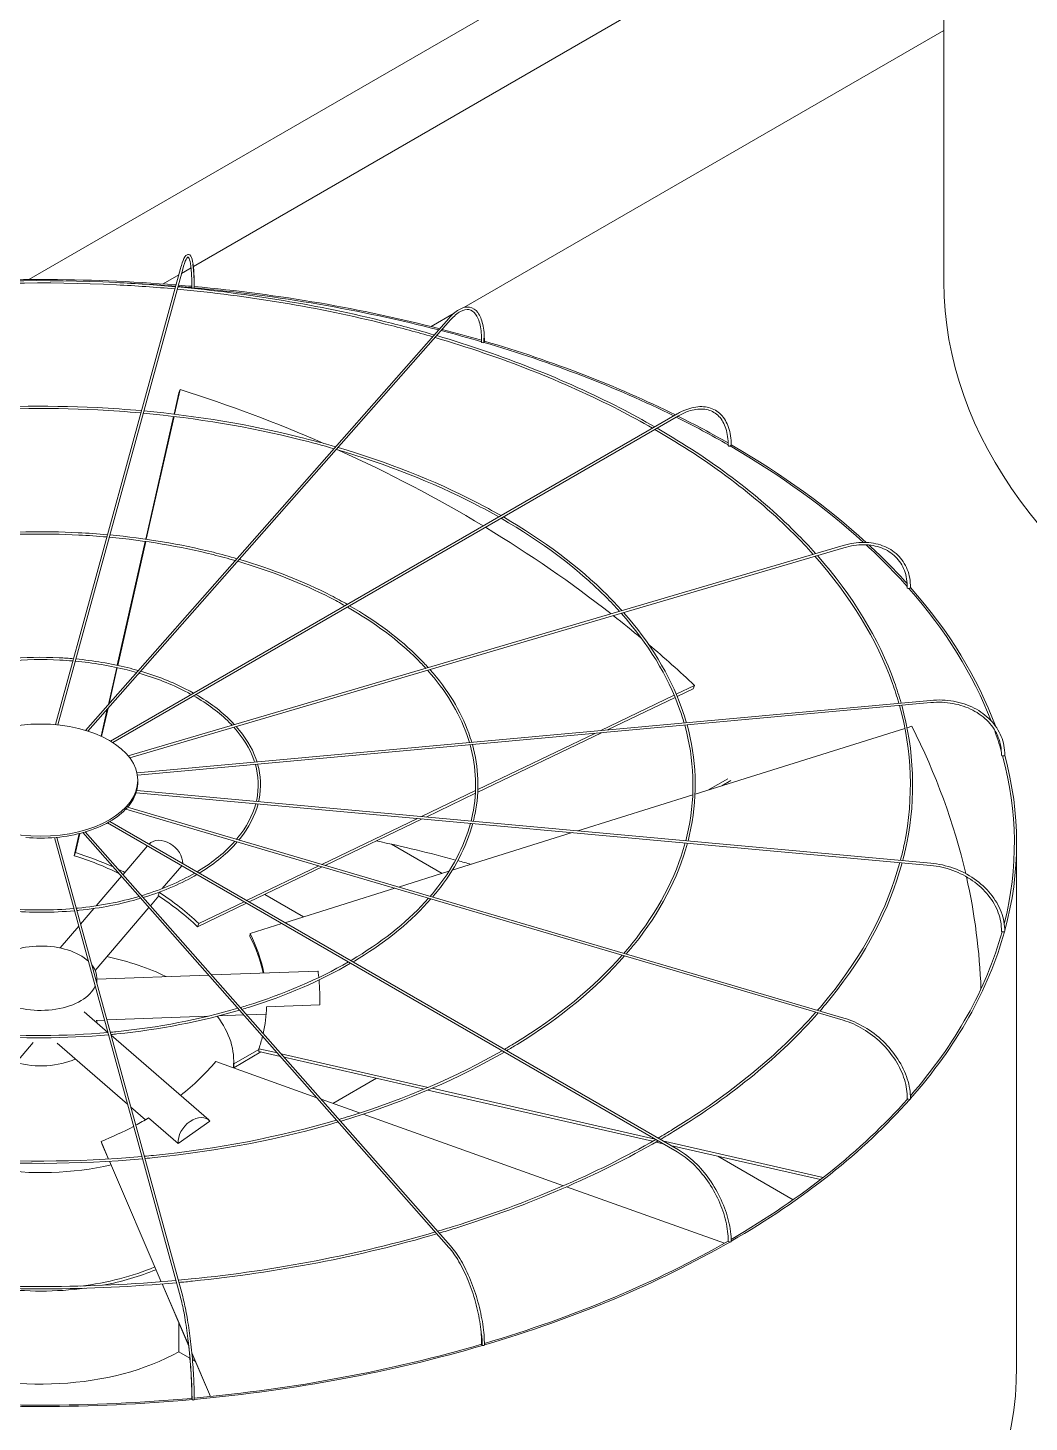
# Model space of a CAD drawing. Header units: millimetres. Extents: x -312439 to 477422, y -331570 to 212570.
# Drawn here: x 365543 to 366620, y 99745 to 101243 of the extents above; entities that cross this region are included whole.
import ezdxf

# ---------------------------------------------------------------- set-up
doc = ezdxf.new("R2010")
doc.units = ezdxf.units.MM

msp = doc.modelspace()

# ---------------------------------------------------------------- linework, layer by layer
at = {"color": 3, "linetype": 'Continuous', "lineweight": 0, "extrusion": (-1.11022e-16, 0.816497, 0.57735)}
for p, q in [((366528.068, 101540.743), (365544.452, 100972.852)), ((366527.988, 100970.364), (366527.988, 101533.252)), ((365721.172, 100986.882), (366527.988, 101452.697)), ((366527.988, 101240.697), (366011.947, 100942.761)), ((365708.481, 100979.555), (365718.688, 100985.448)), ((365707.359, 100984.722), (365572.891, 100494.554)), ((365575.366, 100494.316), (365709.721, 100984.074)), ((365688.704, 100968.136), (365705.463, 100977.812)), ((365605.202, 100488.452), (365995.88, 100931.134)), ((365997.716, 100929.513), (365607.767, 100487.655)), ((366001.515, 100936.738), (365976.695, 100922.408)), ((365700.475, 100828.224), (365705.704, 100851.308)), ((365707.034, 100854.74), (365701.013, 100828.159)), ((365705.704, 100851.308), (365707.034, 100854.74)), ((365632.201, 100476.81), (366241.393, 100828.527)), ((366242.617, 100826.406), (365634.566, 100475.347)), ((365670.045, 100693.879), (365699.931, 100825.822)), ((365700.469, 100825.758), (365670.581, 100693.802)), ((365639.352, 100558.372), (365669.502, 100691.482)), ((365670.038, 100691.406), (365639.879, 100558.258)), ((366419.813, 100687.071), (365651.243, 100460.977)), ((365652.878, 100458.905), (366420.504, 100684.721)), ((365629.837, 100516.366), (365638.811, 100555.983)), ((365639.338, 100555.869), (365630.581, 100517.209)), ((366240.335, 100527.227), (366259.942, 100536.637)), ((366258.612, 100533.205), (366259.942, 100536.637)), ((366513.707, 100520.69), (365660.62, 100442.681)), ((366159.161, 100488.269), (366238.125, 100526.166)), ((366239.101, 100523.841), (366166.352, 100488.926)), ((366258.612, 100533.205), (366241.312, 100524.903)), ((365622.081, 100482.123), (365628.709, 100511.386)), ((365629.453, 100512.229), (365622.582, 100481.891)), ((366513.931, 100518.25), (365661.077, 100440.263)), ((366486.048, 100490.517), (366260.521, 100419.866)), ((366493.491, 100492.849), (366488.399, 100491.254)), ((366160.02, 100485.888), (366026.862, 100421.98)), ((366026.98, 100424.83), (366152.83, 100485.23)), ((365661.486, 100432.927), (365661.486, 100434.927)), ((366295.552, 100436.481), (366274.193, 100424.149)), ((366289.34, 100428.895), (366299.016, 100434.481)), ((365659.55, 100421.367), (366513.707, 100343.26)), ((365660.273, 100423.76), (366513.931, 100345.699)), ((365966.421, 100395.765), (366024.485, 100423.633)), ((366024.342, 100420.771), (365971.309, 100395.318)), ((366258.034, 100419.087), (366134.52, 100380.394)), ((365648.485, 100403.784), (366419.813, 100176.879)), ((366420.504, 100179.229), (365650.323, 100405.796)), ((366241.393, 100035.423), (365628.803, 100389.102)), ((365631.28, 100390.5), (366242.617, 100037.544)), ((365859.257, 100344.333), (365962.116, 100393.699)), ((365967.005, 100393.252), (365862.865, 100343.272)), ((365571.844, 100373.211), (365707.359, 99879.227)), ((365709.721, 99879.875), (365574.323, 100373.434)), ((365593.008, 100353.767), (365598.391, 100377.535)), ((365598.978, 100377.682), (365594.338, 100357.199)), ((365602.457, 100378.608), (365995.88, 99932.816)), ((365605.061, 100379.36), (365997.716, 99934.437)), ((366128.442, 100378.49), (365999.46, 100338.083)), ((365593.008, 100353.767), (365594.338, 100357.199)), ((365671.899, 100364.22), (365645.553, 100333.478)), ((365988.576, 100334.674), (365934.191, 100366.073)), ((366606.195, 99804.504), (366606.195, 100367.392)), ((365708.692, 100342.978), (365687.567, 100318.329)), ((365778.431, 100305.542), (365855.958, 100342.75)), ((365859.567, 100341.689), (365781.073, 100304.017)), ((365643.943, 100331.6), (365616.739, 100299.858)), ((365995.855, 100336.954), (365941.851, 100320.036)), ((365839.556, 100287.99), (365797.851, 100312.069)), ((365937.648, 100318.719), (365819.639, 100281.751)), ((365614.307, 100297.021), (365599.898, 100280.208)), ((365673.486, 100298.125), (365615.518, 100230.489)), ((365684.033, 100310.432), (365675.095, 100300.003)), ((365778.398, 100302.733), (365725.685, 100277.434)), ((365727.016, 100280.866), (365775.756, 100304.258)), ((365725.685, 100277.434), (365727.016, 100280.866)), ((365816.463, 100280.756), (365782.12, 100269.997)), ((365597.974, 100277.963), (365577.917, 100254.561)), ((365782.025, 100267.04), (365782.12, 100269.997)), ((365737.596, 100225.481), (365617.322, 100221.023)), ((365617.322, 100222.067), (365617.322, 100216.692)), ((365854.962, 100229.831), (365740.76, 100225.598)), ((365799.963, 100191.404), (365857.192, 100193.525)), ((365629.225, 100163.715), (365603.682, 100185.85)), ((365625.647, 100177.086), (365616.641, 100176.752)), ((365617.322, 100176.778), (365617.322, 100174.03)), ((365736.776, 100181.205), (365628.162, 100177.179)), ((365775.407, 100182.637), (365748.68, 100181.646)), ((365799.486, 100183.529), (365778.571, 100182.754)), ((365484.14, 100077.197), (365548.982, 100152.854)), ((365650.399, 100086.858), (365574.726, 100152.435)), ((365737.669, 100069.74), (365632.676, 100160.725)), ((365791.508, 100143.321), (365791.604, 100146.277)), ((365791.604, 100146.277), (365811.497, 100141.742)), ((365853.915, 100093.679), (365745.209, 100132.505)), ((365791.579, 100145.512), (365764.6, 100129.936)), ((365764.6, 100125.936), (365793.805, 100142.797)), ((365764.6, 100125.579), (365764.6, 100132.829)), ((365814.788, 100138.014), (365791.508, 100143.321)), ((365815.587, 100140.81), (365973.756, 100104.755)), ((365969.177, 100102.82), (365818.877, 100137.082)), ((365917.982, 100114.491), (365871.225, 100087.496)), ((366214.837, 100046.821), (365973.27, 100101.887)), ((365977.814, 100103.83), (366217.57, 100049.177)), ((365899.937, 100077.241), (365858.685, 100091.975)), ((365669.787, 100070.058), (365653.732, 100083.971)), ((365673.062, 100072.013), (365704.858, 100044.459)), ((366118.946, 99999.017), (365903.711, 100075.893)), ((365704.858, 100044.459), (365739.053, 100068.279)), ((365622.015, 100046.689), (365630.135, 100027.774)), ((365623.25, 100043.352), (365622.015, 100046.689)), ((365629.943, 100027.762), (365623.25, 100043.352)), ((366226.095, 100044.255), (366218.361, 100046.018)), ((366225.665, 100047.331), (366398.383, 100007.96)), ((366395.417, 100005.657), (366234.19, 100042.41)), ((366366.045, 99984.022), (366284.96, 100030.836)), ((365686.548, 99895.906), (365630.969, 100025.37)), ((365631.162, 100025.382), (365686.738, 99895.922)), ((366292.003, 99937.206), (366122.317, 99997.813)), ((365716.244, 99826.733), (365687.567, 99893.531)), ((365687.758, 99893.547), (365716.176, 99827.349)), ((365705.643, 99851.427), (365705.643, 99820.752)), ((365717.498, 99813.907), (365705.643, 99820.752)), ((365719.494, 99819.622), (365739.707, 99772.537)), ((365739.518, 99772.518), (365719.551, 99819.028)), ((365723.151, 99810.643), (365720.16, 99812.37))]:
    msp.add_line(p, q, dxfattribs=at)
at = {"color": 3, "linetype": 'Continuous', "lineweight": 0}
for centre, major_axis, ratio, start_param, end_param in [((365557.427, 100367.392), (-1048.768, 0), 0.57735027, 4.57359934, 4.85199434), ((367576.756, 100970.364), (-1048.768, 0), 0.57735027, 0, 3.14159265), ((365557.427, 100367.392), (-1046.319, 0), 0.57735027, 4.57364216, 4.63432464), ((365557.427, 100367.392), (-1046.319, 0), 0.57735027, 4.55682048, 4.57124415), ((365557.427, 100367.392), (-1048.768, 0), 0.57735027, 4.55718579, 4.57120693), ((365720.77, 100964.146), (1.225, -0.004), 0.56474576, 3.14159265, 4.55699194), ((365720.77, 100964.146), (1.225, -0.004), 0.56474576, 4.55699194, 6.12778827), ((365557.427, 100367.392), (-1046.319, 0), 0.57735027, 4.2914666, 4.55448885), ((365720.961, 100964.845), (1.225, 0), 0.57735027, 5.71748689, 6.28318531), ((365557.427, 100367.392), (-1048.768, 0), 0.57735027, 4.29134899, 4.55463788), ((365557.427, 100367.392), (-1046.319, 0), 0.57735027, 4.24262693, 4.28868124), ((365557.427, 100367.392), (-1048.768, 0), 0.57735027, 4.24381435, 4.28857014), ((366032.29, 100905.707), (1.225, -0.01), 0.56597275, 3.14159265, 4.24604342), ((366032.29, 100905.707), (1.225, -0.01), 0.56597275, 4.24604342, 5.81683974), ((365557.427, 100367.392), (-1046.319, 0), 0.57735027, 4.00461262, 4.24016109), ((366032.846, 100906.337), (1.225, 0), 0.57735027, 5.29033196, 6.28318531), ((365557.427, 100367.392), (-1048.768, 0), 0.57735027, 4.00443097, 4.24060103), ((365558.757, 100200.112), (-942.562, 365.4), 0.65992862, 4.64663537, 4.80984928), ((365557.427, 100367.392), (-1046.319, 0), 0.57735027, 3.92863661, 4.00129229), ((365557.427, 100367.392), (-1048.768, 0), 0.57735027, 3.93098858, 4.00111844), ((366297.286, 100794.55), (1.225, -0.016), 0.56830663, 3.14159265, 3.93464288), ((366297.286, 100794.55), (1.225, -0.016), 0.56830663, 3.93464288, 5.50543921), ((365557.427, 100367.392), (-1046.319, 0), 0.57735027, 3.70570419, 3.9258203), ((366298.152, 100795.05), (-1.225, 0), 0.57735027, 1.83263032, 3.14159265), ((365557.427, 100367.392), (-1048.768, 0), 0.57735027, 3.70411228, 3.92650775), ((365558.757, 100200.112), (-942.562, 365.4), 0.65992862, 4.45394149, 4.62923067), ((365558.757, 100200.112), (-942.562, 365.4), 0.65992862, 4.28319099, 4.45112181), ((365557.427, 100367.392), (-1046.319, 0), 0.57735027, 3.61515195, 3.70067928), ((365557.427, 100367.392), (-1048.768, 0), 0.57735027, 3.61992048, 3.69877001), ((366489.816, 100641.555), (-1.225, 0.021), 0.57151893, 0, 0.48093441), ((366489.816, 100641.555), (-1.225, 0.021), 0.57151893, 0.48093441, 2.05173073), ((365557.427, 100367.392), (-1046.319, 0), 0.57735027, 3.3609423, 3.61148113), ((366490.907, 100641.876), (-1.225, 0), 0.57735027, 1.51847105, 3.14159265), ((365557.427, 100367.392), (-1048.768, 0), 0.57735027, 3.35086888, 3.61231471), ((365558.757, 100200.112), (-942.562, 365.4), 0.65992862, 4.23904287, 4.2800546), ((365558.757, 100200.112), (-942.562, 365.4), 0.65992862, 4.15803474, 4.22871948), ((365557.522, 100199.637), (1010.388, -32.497), 0.79709982, 0.20844184, 0.41264052), ((365557.427, 100367.392), (-1046.319, 0), 0.57735027, 3.30554955, 3.34466555), ((366591.035, 100461.698), (-1.225, 0.023), 0.57529521, 0, 0.1678974), ((366591.035, 100461.698), (-1.225, 0.023), 0.57529521, 0.1678974, 1.73869372), ((365557.427, 100367.392), (-1046.319, 0), 0.57735027, 2.9973499, 3.29716571), ((366592.245, 100461.809), (-1.225, 0), 0.57735027, 1.20431179, 3.14159265), ((365557.427, 100367.392), (-1048.768, 0), 0.57735027, 2.98561554, 3.29783032), ((365556.994, 100432.927), (-104.492, 0), 0.57735027, 2.98808135, 3.14159265), ((365556.994, 100432.927), (-104.492, 0), 0.57735027, 2.67392209, 2.98094469), ((365556.994, 100432.927), (-104.492, 0), 0.57735027, 2.35976282, 2.66678542), ((365556.994, 100432.927), (-104.492, 0), 0.57735027, 2.04560356, 2.35262616), ((365556.994, 100432.927), (-104.492, 0), 0.57735027, 1.41728503, 1.72430763), ((365556.994, 100432.927), (-104.492, 0), 0.57735027, 1.73144429, 2.03846689), ((365690.016, 100351.386), (-16.786, 14.386), 0.73180825, 3.6699438, 6.25547108), ((365558.757, 100200.112), (226.18, -87.683), 0.65992862, 1.48816133, 1.66825663), ((365557.427, 99802.504), (1046.319, 0), 0.57735027, 1.13086203, 1.21917829), ((365557.427, 100196.68), (-226.18, 87.683), 0.65992862, 4.59602029, 4.80984928), ((365557.427, 99802.504), (1046.319, 0), 0.57735027, 1.11315293, 1.12829513), ((365558.757, 100200.112), (226.18, -87.683), 0.65992862, 1.43137513, 1.46305029), ((365557.522, 100199.637), (1010.388, -32.497), 0.79709982, 0.05380476, 0.20420122), ((365557.427, 100196.68), (-226.18, 87.683), 0.65992862, 4.15803474, 4.39268064), ((365558.757, 100200.112), (226.18, -87.683), 0.65992862, 1.01644208, 1.25303729), ((365557.427, 100196.68), (242.456, -7.798), 0.79709982, 0.20115917, 0.41264052), ((365557.522, 100199.637), (242.456, -7.798), 0.79709982, 0.18583027, 0.41264052), ((365557.427, 100367.392), (-1046.319, 0), 0.57735027, 2.6752935, 2.98289949), ((365557.427, 100367.392), (-1048.768, 0), 0.57735027, 2.67086857, 2.98332964), ((366591.035, 100272.586), (-1.225, 0.023), 0.57926583, 0, 1.42460911), ((366592.245, 100272.475), (-1.225, 0), 0.57735027, 0.89015252, 3.14159265), ((365557.427, 100222.067), (-59.895, 0), 0.57735027, 3.69756416, 5.76575409), ((365557.427, 100222.067), (-59.895, 0), 0.57735027, 3.02719924, 3.57014533), ((365557.427, 100132.829), (-207.174, 0), 0.57735027, 4.00561733, 4.36390833), ((365855.78, 100207.738), (-0.819, 22.092), 0.05230802, 5.46284956, 6.28318531), ((365557.427, 100222.067), (-59.895, 0), 0.57735027, 0.78539816, 2.89978042), ((365855.78, 100207.738), (-0.819, 22.092), 0.05230802, 4.01155215, 5.31083021), ((365557.522, 100199.637), (242.456, -7.798), 0.79709982, 6.13145768, 6.28093219), ((365557.427, 100132.829), (-207.174, 0), 0.57735027, 3.08204121, 3.55783774), ((365557.522, 100199.637), (242.456, -7.798), 0.79709982, 6.04401129, 6.11604234), ((365557.427, 100162.445), (-59.895, 0), 0.57735027, 1.1079301, 2.23846982), ((365556.191, 100200.017), (-227.492, -84.221), 0.6873805, 2.02158825, 2.2576377), ((365557.427, 100367.392), (-1046.319, 0), 0.57735027, 2.35898226, 2.6687056), ((365557.427, 100367.392), (-1048.768, 0), 0.57735027, 2.35667794, 2.66891462), ((366489.816, 100092.729), (-1.225, 0.021), 0.58304212, 0, 1.10944839), ((366490.907, 100092.408), (-1.225, 0), 0.57735027, 0.57599326, 3.14159265), ((365556.191, 100200.017), (-227.492, -84.221), 0.6873805, 1.7758456, 1.84274406), ((365723.191, 100053.033), (14.478, 16.707), 0.67950023, 6.14949631, 8.84418497), ((365556.191, 100200.017), (-227.492, -84.221), 0.6873805, 1.60582316, 1.76537716), ((365557.427, 100132.829), (-207.174, 0), 0.57735027, 1.30817895, 1.9425337), ((365557.427, 100367.392), (-1046.319, 0), 0.57735027, 2.04376734, 2.35460013), ((365557.427, 100367.392), (-1048.768, 0), 0.57735027, 2.04258502, 2.35459852), ((366297.286, 99939.734), (-1.225, 0.017), 0.58625442, 0, 0.79329185), ((366298.152, 99939.234), (-1.225, 0), 0.57735027, 0.26183399, 3.14159265), ((365557.427, 100008.324), (-207.174, 0), 0.57735027, 1.77816663, 2.202298), ((365557.427, 100008.324), (-212.072, 0), 0.57735027, 1.89063678, 2.19285982), ((365557.427, 100008.324), (-212.072, 0), 0.57735027, 1.3476903, 1.79509044), ((365557.427, 99908.324), (-212.072, 0), 0.57735027, 0.98594125, 2.34464399), ((365557.427, 100367.392), (-1046.319, 0), 0.57735027, 1.72891751, 2.04055715), ((365557.427, 100367.392), (-1048.768, 0), 0.57735027, 1.72854634, 2.04038352), ((366032.29, 99828.577), (-1.225, 0.011), 0.58858829, 0, 0.47632773), ((366032.846, 99827.947), (-1.225, 0), 0.57735027, 0, 3.14159265), ((365557.427, 99804.504), (-1048.768, 0), 0.57735027, 0, 3.14159265), ((365557.427, 100367.392), (-1048.768, 0), 0.57735027, 1.41453598, 1.72626058), ((365557.427, 100367.392), (-1046.319, 0), 0.57735027, 1.41438895, 1.72636573), ((365720.77, 99770.138), (-1.225, 0.004), 0.58981528, 0, 0.15883691), ((365720.961, 99769.439), (-1.225, 0), 0.57735027, 0, 3.14159265)]:
    msp.add_ellipse(centre, major_axis=major_axis, ratio=ratio, start_param=start_param, end_param=end_param, dxfattribs=at)
msp.add_ellipse((365556.994, 100434.927), major_axis=(-104.492, 0), ratio=0.57735027, dxfattribs=at)
for points, knots in [([(365722.186, 100964.845), (365722.186, 100971.659), (365721.98, 100977.725), (365721.169, 100987.798), (365720.571, 100991.794), (365718.964, 100997.481), (365718.062, 100999.542), (365714.922, 101000.004), (365713.928, 100999.413), (365711.724, 100997.072), (365710.494, 100994.454), (365708.576, 100988.928), (365707.967, 100986.938), (365707.359, 100984.722)], [4.71238898, 4.71238898, 4.71238898, 4.71238898, 5.02654825, 5.02654825, 5.34070751, 5.34070751, 5.65486678, 5.65486678, 5.82360284, 5.82360284, 6.1377621, 6.1377621, 6.28318531, 6.28318531, 6.28318531, 6.28318531]), ([(365709.721, 100984.074), (365710.994, 100988.714), (365712.271, 100992.28), (365714.495, 100996.603), (365715.492, 100997.202), (365715.598, 100997.202), (365716.417, 100996.607), (365717.826, 100991.949), (365718.404, 100988.549), (365719.246, 100979.576), (365719.494, 100973.857), (365719.546, 100966.305), (365719.548, 100965.237), (365719.545, 100964.15)], [0, 0, 0, 0, 0.31526689, 0.31526689, 0.60947257, 0.60947257, 0.92674061, 0.92674061, 1.22083726, 1.22083726, 1.53563039, 1.53563039, 1.5863402, 1.5863402, 1.5863402, 1.5863402]), ([(365720.659, 100989.385), (365720.696, 100989.142), (365720.731, 100988.895), (365721.339, 100984.548), (365721.716, 100979.335), (365721.968, 100970.387), (365722.004, 100967.345), (365721.995, 100964.145)], [7.384497053, 7.384497053, 7.384497053, 7.384497053, 7.403952931, 7.403952931, 7.721220971, 7.721220971, 7.869487909, 7.869487909, 7.869487909, 7.869487909]), ([(365702.004, 100965.204), (365680.759, 100967.125), (365659.4, 100968.624), (365562.699, 100973.468), (365486.634, 100971.956), (365411.983, 100965.204)], [3.771589677, 3.771589677, 3.771589677, 3.771589677, 3.840445898, 3.840445898, 4.082391957, 4.082391957, 4.082391957, 4.082391957]), ([(365701.346, 100962.804), (365680.554, 100964.678), (365659.652, 100966.148), (365563.401, 100971.02), (365487.312, 100969.537), (365412.641, 100962.804)], [3.7720633, 3.7720633, 3.7720633, 3.7720633, 3.839550132, 3.839550132, 4.081918334, 4.081918334, 4.081918334, 4.081918334]), ([(365978.428, 100911.359), (365961.701, 100916.233), (365944.718, 100920.817), (365856.043, 100942.901), (365780.704, 100955.524), (365703.824, 100962.578)], [3.459637643, 3.459637643, 3.459637643, 3.459637643, 3.519736913, 3.519736913, 3.769381517, 3.769381517, 3.769381517, 3.769381517]), ([(365980.219, 100913.388), (365962.957, 100918.434), (365945.425, 100923.171), (365856.327, 100945.329), (365781.17, 100957.92), (365704.482, 100964.978)], [3.458315721, 3.458315721, 3.458315721, 3.458315721, 3.520259366, 3.520259366, 3.768912043, 3.768912043, 3.768912043, 3.768912043]), ([(366034.071, 100906.337), (366034.071, 100913.198), (366033.469, 100919.393), (366031.084, 100929.895), (366029.305, 100934.206), (366024.583, 100940.545), (366021.587, 100942.569), (366015.027, 100943.707), (366011.59, 100943.014), (366004.337, 100939.333), (366000.48, 100936.19), (365996.383, 100931.699), (365996.131, 100931.419), (365995.88, 100931.134)], [4.71238898, 4.71238898, 4.71238898, 4.71238898, 5.02654825, 5.02654825, 5.34070751, 5.34070751, 5.65486678, 5.65486678, 5.94845155, 5.94845155, 6.26261081, 6.26261081, 6.28318531, 6.28318531, 6.28318531, 6.28318531]), ([(365997.716, 100929.513), (366001.372, 100933.655), (366005.004, 100936.718), (366011.736, 100940.405), (366014.798, 100941.031), (366020.163, 100940.091), (366022.551, 100938.515), (366026.659, 100932.921), (366028.325, 100928.903), (366030.534, 100918.891), (366031.093, 100912.929), (366031.069, 100906.102), (366031.067, 100905.91), (366031.066, 100905.718)], [6.28318531, 6.28318531, 6.28318531, 6.28318531, 6.59783007, 6.59783007, 6.91209691, 6.91209691, 7.22936495, 7.22936495, 7.54663299, 7.54663299, 7.86046851, 7.86046851, 7.86952551, 7.86952551, 7.86952551, 7.86952551]), ([(366214.8, 100813.174), (366203.062, 100819.878), (366191.016, 100826.403), (366118.934, 100863.425), (366052.324, 100889.665), (365981.025, 100910.6)], [3.146975566, 3.146975566, 3.146975566, 3.146975566, 3.199958928, 3.199958928, 3.456525414, 3.456525414, 3.456525414, 3.456525414]), ([(366217.255, 100814.591), (366205.076, 100821.574), (366192.565, 100828.362), (366120.167, 100865.541), (366053.812, 100891.713), (365982.814, 100912.627)], [3.145113132, 3.145113132, 3.145113132, 3.145113132, 3.200037836, 3.200037836, 3.455209352, 3.455209352, 3.455209352, 3.455209352]), ([(366033.478, 100909.755), (366033.501, 100908.938), (366033.514, 100908.111), (366033.521, 100906.754), (366033.52, 100906.231), (366033.515, 100905.704)], [7.8059806913, 7.8059806913, 7.8059806913, 7.8059806913, 7.8451401512, 7.8451401512, 7.8694167814, 7.8694167814, 7.8694167814, 7.8694167814]), ([(365665.437, 100831.908), (365649.589, 100833.336), (365633.656, 100834.451), (365561.341, 100838.068), (365504.42, 100836.943), (365448.55, 100831.908)], [3.772165081, 3.772165081, 3.772165081, 3.772165081, 3.840593344, 3.840593344, 4.081816553, 4.081816553, 4.081816553, 4.081816553]), ([(365664.779, 100829.508), (365649.384, 100830.89), (365633.908, 100831.975), (365562.042, 100835.619), (365505.098, 100834.524), (365449.208, 100829.508)], [3.772797592, 3.772797592, 3.772797592, 3.772797592, 3.839399606, 3.839399606, 4.081184042, 4.081184042, 4.081184042, 4.081184042]), ([(366299.377, 100795.05), (366299.377, 100801.95), (366298.432, 100808.331), (366294.698, 100819.445), (366291.905, 100824.18), (366284.711, 100831.46), (366280.318, 100834.003), (366270.448, 100836.609), (366264.981, 100836.677), (366253.524, 100834.401), (366247.528, 100832.05), (366241.498, 100828.588), (366241.446, 100828.557), (366241.393, 100828.527)], [3.14159265, 3.14159265, 3.14159265, 3.14159265, 3.45575192, 3.45575192, 3.76991118, 3.76991118, 4.08269654, 4.08269654, 4.39544819, 4.39544819, 4.70960746, 4.70960746, 4.71238898, 4.71238898, 4.71238898, 4.71238898]), ([(365872.31, 100791.115), (365860.052, 100794.674), (365847.613, 100798.026), (365781.417, 100814.516), (365724.915, 100823.987), (365667.257, 100829.283)], [3.460983159, 3.460983159, 3.460983159, 3.460983159, 3.519648571, 3.519648571, 3.769222865, 3.769222865, 3.769222865, 3.769222865]), ([(365874.101, 100793.144), (365861.309, 100796.875), (365848.319, 100800.381), (365781.7, 100816.944), (365725.381, 100826.383), (365667.915, 100831.682)], [3.459218713, 3.459218713, 3.459218713, 3.459218713, 3.520344822, 3.520344822, 3.768597722, 3.768597722, 3.768597722, 3.768597722]), ([(366242.617, 100826.406), (366248.367, 100829.725), (366254.092, 100831.967), (366264.89, 100834.107), (366269.956, 100834.008), (366278.959, 100831.553), (366282.905, 100829.204), (366289.396, 100822.431), (366291.938, 100817.997), (366295.318, 100807.409), (366296.151, 100801.259), (366296.061, 100794.566)], [1.57079633, 1.57079633, 1.57079633, 1.57079633, 1.88806437, 1.88806437, 2.20533241, 2.20533241, 2.52260045, 2.52260045, 2.83986849, 2.83986849, 3.15713653, 3.15713653, 3.15713653, 3.15713653]), ([(366387.546, 100677.579), (366380.913, 100684.979), (366373.983, 100692.291), (366325.763, 100740.48), (366275.353, 100778.336), (366217.258, 100811.765)], [2.833719703, 2.833719703, 2.833719703, 2.833719703, 2.880073873, 2.880073873, 3.143270218, 3.143270218, 3.143270218, 3.143270218]), ([(366390.147, 100678.344), (366383.27, 100686.052), (366376.072, 100693.663), (366327.666, 100742.055), (366277.481, 100779.813), (366219.709, 100813.179)], [2.831913395, 2.831913395, 2.831913395, 2.831913395, 2.879924499, 2.879924499, 3.141418031, 3.141418031, 3.141418031, 3.141418031]), ([(366049.525, 100717.752), (366041.019, 100722.592), (366032.298, 100727.308), (365978.505, 100754.937), (365928.47, 100774.642), (365874.908, 100790.356)], [3.148849473, 3.148849473, 3.148849473, 3.148849473, 3.199944541, 3.199944541, 3.456834427, 3.456834427, 3.456834427, 3.456834427]), ([(366051.982, 100719.171), (366043.033, 100724.288), (366033.848, 100729.266), (365979.737, 100757.053), (365929.957, 100776.69), (365876.697, 100792.384)], [3.146361804, 3.146361804, 3.146361804, 3.146361804, 3.200049713, 3.200049713, 3.455080387, 3.455080387, 3.455080387, 3.455080387]), ([(366179.303, 100616.319), (366174.543, 100621.602), (366169.58, 100626.824), (366133.602, 100662.777), (366095.69, 100691.229), (366051.986, 100716.345)], [2.83591825, 2.83591825, 2.83591825, 2.83591825, 2.880098074, 2.880098074, 3.143909361, 3.143909361, 3.143909361, 3.143909361]), ([(366181.908, 100617.085), (366176.901, 100622.675), (366171.67, 100628.196), (366135.505, 100664.352), (366097.818, 100692.706), (366054.437, 100717.76)], [2.833499431, 2.833499431, 2.833499431, 2.833499431, 2.879899034, 2.879899034, 3.141439875, 3.141439875, 3.141439875, 3.141439875]), ([(365628.883, 100698.658), (365618.427, 100699.593), (365607.916, 100700.324), (365559.979, 100702.713), (365522.198, 100701.975), (365485.105, 100698.658)], [3.773286698, 3.773286698, 3.773286698, 3.773286698, 3.840886477, 3.840886477, 4.080694936, 4.080694936, 4.080694936, 4.080694936]), ([(365628.224, 100696.257), (365618.221, 100697.146), (365608.168, 100697.848), (365560.68, 100700.264), (365522.876, 100699.556), (365485.763, 100696.257)], [3.774238416, 3.774238416, 3.774238416, 3.774238416, 3.839097695, 3.839097695, 4.079743218, 4.079743218, 4.079743218, 4.079743218]), ([(365766.222, 100670.905), (365758.425, 100673.155), (365750.519, 100675.278), (365706.794, 100686.176), (365669.135, 100692.495), (365630.703, 100696.033)], [3.463595352, 3.463595352, 3.463595352, 3.463595352, 3.51947091, 3.51947091, 3.768879274, 3.768879274, 3.768879274, 3.768879274]), ([(365768.015, 100672.937), (365759.682, 100675.356), (365751.225, 100677.633), (365707.078, 100688.604), (365669.601, 100694.891), (365631.361, 100698.432)], [3.46094335, 3.46094335, 3.46094335, 3.46094335, 3.520514255, 3.520514255, 3.7679441, 3.7679441, 3.7679441, 3.7679441]), ([(366492.132, 100641.876), (366492.132, 100648.805), (366490.934, 100655.404), (366486.233, 100667.281), (366482.728, 100672.555), (366473.766, 100681.223), (366468.312, 100684.613), (366456.028, 100689.178), (366449.201, 100690.353), (366434.849, 100690.405), (366427.325, 100689.281), (366419.813, 100687.071)], [4.71238898, 4.71238898, 4.71238898, 4.71238898, 5.02654825, 5.02654825, 5.34070751, 5.34070751, 5.65486678, 5.65486678, 5.96902604, 5.96902604, 6.28318531, 6.28318531, 6.28318531, 6.28318531]), ([(366420.504, 100684.721), (366427.767, 100686.858), (366435.016, 100687.925), (366448.752, 100687.832), (366455.237, 100686.673), (366466.805, 100682.273), (366471.888, 100679.035), (366480.185, 100670.803), (366483.401, 100665.808), (366487.662, 100654.517), (366488.704, 100648.22), (366488.592, 100641.575)], [6.28318531, 6.28318531, 6.28318531, 6.28318531, 6.60045335, 6.60045335, 6.91772139, 6.91772139, 7.23498943, 7.23498943, 7.55225747, 7.55225747, 7.86952551, 7.86952551, 7.86952551, 7.86952551]), ([(365886.747, 100623.772), (365881.018, 100627.033), (365875.144, 100630.209), (365839.317, 100648.606), (365806.123, 100661.704), (365770.611, 100672.177)], [3.148732281, 3.148732281, 3.148732281, 3.148732281, 3.200072384, 3.200072384, 3.454746323, 3.454746323, 3.454746323, 3.454746323]), ([(366479.54, 100517.565), (366477.518, 100524.647), (366475.251, 100531.705), (366455.787, 100586.204), (366427.66, 100632.367), (366389.349, 100675.556)], [2.519571261, 2.519571261, 2.519571261, 2.519571261, 2.559550642, 2.559550642, 2.829500903, 2.829500903, 2.829500903, 2.829500903]), ([(366482.023, 100517.792), (366479.909, 100525.234), (366477.526, 100532.65), (366457.901, 100587.351), (366429.919, 100633.32), (366391.945, 100676.32)], [2.518738954, 2.518738954, 2.518738954, 2.518738954, 2.560443172, 2.560443172, 2.827714195, 2.827714195, 2.827714195, 2.827714195]), ([(365884.287, 100622.352), (365879.002, 100625.337), (365873.594, 100628.25), (365838.085, 100646.49), (365804.635, 100659.657), (365768.822, 100670.15)], [3.152476318, 3.152476318, 3.152476318, 3.152476318, 3.199914714, 3.199914714, 3.457374967, 3.457374967, 3.457374967, 3.457374967]), ([(365971.088, 100555.067), (365968.194, 100558.246), (365965.189, 100561.391), (365941.451, 100585.11), (365916.05, 100604.151), (365886.754, 100620.948)], [2.840166791, 2.840166791, 2.840166791, 2.840166791, 2.880145835, 2.880145835, 3.145067211, 3.145067211, 3.145067211, 3.145067211]), ([(365973.698, 100555.835), (365970.554, 100559.319), (365967.28, 100562.763), (365943.354, 100586.686), (365918.178, 100605.628), (365889.205, 100622.363)], [2.836508955, 2.836508955, 2.836508955, 2.836508955, 2.879847671, 2.879847671, 3.141363941, 3.141363941, 3.141363941, 3.141363941]), ([(366248.725, 100496.459), (366247.28, 100501.45), (366245.673, 100506.426), (366231.161, 100547.088), (366209.983, 100581.814), (366181.112, 100614.298)], [2.521788299, 2.521788299, 2.521788299, 2.521788299, 2.55939978, 2.55939978, 2.830291828, 2.830291828, 2.830291828, 2.830291828]), ([(366251.209, 100496.686), (366249.671, 100502.037), (366247.947, 100507.371), (366233.276, 100548.235), (366212.242, 100582.767), (366183.708, 100615.062)], [2.520659116, 2.520659116, 2.520659116, 2.520659116, 2.560589234, 2.560589234, 2.827907762, 2.827907762, 2.827907762, 2.827907762]), ([(365592.328, 100565.406), (365587.265, 100565.849), (365582.177, 100566.196), (365558.618, 100567.359), (365539.976, 100567.008), (365521.66, 100565.406)], [3.776630452, 3.776630452, 3.776630452, 3.776630452, 3.841752063, 3.841752063, 4.077351182, 4.077351182, 4.077351182, 4.077351182]), ([(365591.669, 100563.004), (365587.06, 100563.402), (365582.43, 100563.721), (365559.32, 100564.909), (365540.655, 100564.588), (365522.318, 100563.004)], [3.778551419, 3.778551419, 3.778551419, 3.778551419, 3.838185012, 3.838185012, 4.075430215, 4.075430215, 4.075430215, 4.075430215]), ([(365660.13, 100550.691), (365656.798, 100551.634), (365653.427, 100552.531), (365632.173, 100557.836), (365613.355, 100561.003), (365594.148, 100562.782)], [3.471418325, 3.471418325, 3.471418325, 3.471418325, 3.518930063, 3.518930063, 3.767850767, 3.767850767, 3.767850767, 3.767850767]), ([(365661.927, 100552.727), (365658.056, 100553.836), (365654.132, 100554.885), (365632.456, 100560.264), (365613.821, 100563.398), (365594.806, 100565.181)], [3.466082688, 3.466082688, 3.466082688, 3.466082688, 3.521010964, 3.521010964, 3.765995554, 3.765995554, 3.765995554, 3.765995554]), ([(365721.507, 100528.371), (365719.001, 100529.777), (365716.441, 100531.151), (365698.899, 100540.158), (365682.289, 100546.719), (365664.526, 100551.97)], [3.15578841, 3.15578841, 3.15578841, 3.15578841, 3.200131949, 3.200131949, 3.453750875, 3.453750875, 3.453750875, 3.453750875]), ([(366017.916, 100475.353), (366017.05, 100478.269), (366016.1, 100481.178), (366006.541, 100508.003), (365992.322, 100531.281), (365972.907, 100553.049)], [2.526062853, 2.526062853, 2.526062853, 2.526062853, 2.559096419, 2.559096419, 2.831723129, 2.831723129, 2.831723129, 2.831723129]), ([(366020.403, 100475.58), (366019.44, 100478.857), (366018.374, 100482.122), (366008.655, 100509.151), (365994.581, 100532.234), (365975.504, 100553.813)], [2.5243135, 2.5243135, 2.5243135, 2.5243135, 2.560878912, 2.560878912, 2.828143092, 2.828143092, 2.828143092, 2.828143092]), ([(365719.035, 100526.944), (365716.982, 100528.079), (365714.892, 100529.193), (365697.666, 100538.043), (365680.801, 100544.671), (365662.736, 100549.942)], [3.163350536, 3.163350536, 3.163350536, 3.163350536, 3.199816759, 3.199816759, 3.458993739, 3.458993739, 3.458993739, 3.458993739]), ([(365762.85, 100493.809), (365761.837, 100494.887), (365760.799, 100495.958), (365749.301, 100507.443), (365736.411, 100517.071), (365721.52, 100525.55)], [2.852936139, 2.852936139, 2.852936139, 2.852936139, 2.880283876, 2.880283876, 3.148538696, 3.148538696, 3.148538696, 3.148538696]), ([(365765.476, 100494.582), (365764.204, 100495.962), (365762.89, 100497.33), (365751.204, 100509.019), (365738.539, 100518.549), (365723.974, 100526.966)], [2.84544614, 2.84544614, 2.84544614, 2.84544614, 2.879690294, 2.879690294, 3.141137935, 3.141137935, 3.141137935, 3.141137935]), ([(366593.47, 100461.809), (366593.47, 100468.753), (366592.138, 100475.583), (366586.943, 100488.326), (366583.081, 100494.236), (366573.224, 100504.55), (366567.231, 100508.953), (366553.713, 100515.836), (366546.19, 100518.315), (366530.345, 100521.123), (366522.025, 100521.45), (366513.707, 100520.69)], [4.71238898, 4.71238898, 4.71238898, 4.71238898, 5.02654825, 5.02654825, 5.34070751, 5.34070751, 5.65486678, 5.65486678, 5.96902604, 5.96902604, 6.28318531, 6.28318531, 6.28318531, 6.28318531]), ([(366481.267, 100348.686), (366482.873, 100354.757), (366484.299, 100360.843), (366495.6, 100416.181), (366493.803, 100466.205), (366480.215, 100515.167)], [2.204619764, 2.204619764, 2.204619764, 2.204619764, 2.238829514, 2.238829514, 2.515060108, 2.515060108, 2.515060108, 2.515060108]), ([(366483.74, 100348.46), (366485.425, 100354.86), (366486.911, 100361.277), (366498.017, 100416.772), (366496.158, 100466.626), (366482.694, 100515.394)], [2.205366155, 2.205366155, 2.205366155, 2.205366155, 2.241163262, 2.241163262, 2.514260549, 2.514260549, 2.514260549, 2.514260549]), ([(366513.931, 100518.25), (366521.992, 100518.988), (366530.048, 100518.658), (366545.341, 100515.905), (366552.575, 100513.483), (366565.498, 100506.801), (366571.185, 100502.543), (366580.459, 100492.629), (366584.046, 100486.974), (366588.784, 100474.823), (366589.935, 100468.327), (366589.811, 100461.721)], [6.28318531, 6.28318531, 6.28318531, 6.28318531, 6.60045335, 6.60045335, 6.91772139, 6.91772139, 7.23498943, 7.23498943, 7.55225747, 7.55225747, 7.86952551, 7.86952551, 7.86952551, 7.86952551]), ([(365787.082, 100454.245), (365786.812, 100455.088), (365786.528, 100455.93), (365781.922, 100468.918), (365774.661, 100480.747), (365764.698, 100491.8)], [2.538956365, 2.538956365, 2.538956365, 2.538956365, 2.558172992, 2.558172992, 2.836025224, 2.836025224, 2.836025224, 2.836025224]), ([(365789.579, 100454.473), (365789.203, 100455.675), (365788.799, 100456.873), (365784.035, 100470.067), (365776.92, 100481.701), (365767.299, 100492.565)], [2.535128932, 2.535128932, 2.535128932, 2.535128932, 2.561728893, 2.561728893, 2.828841782, 2.828841782, 2.828841782, 2.828841782]), ([(366250.478, 100369.79), (366251.585, 100374.03), (366252.574, 100378.279), (366261.038, 100419.584), (366259.676, 100457.223), (366249.406, 100494.061)], [2.206572109, 2.206572109, 2.206572109, 2.206572109, 2.238438586, 2.238438586, 2.515769314, 2.515769314, 2.515769314, 2.515769314]), ([(366252.95, 100369.564), (366254.135, 100374.133), (366255.185, 100378.713), (366263.455, 100420.175), (366262.031, 100457.644), (366251.886, 100494.288)], [2.20754654, 2.20754654, 2.20754654, 2.20754654, 2.241548585, 2.241548585, 2.514698228, 2.514698228, 2.514698228, 2.514698228]), ([(366019.672, 100390.896), (366020.288, 100393.318), (366020.847, 100395.746), (366026.473, 100423.019), (366025.55, 100448.256), (366018.609, 100472.957)], [2.210316481, 2.210316481, 2.210316481, 2.210316481, 2.237655596, 2.237655596, 2.51702204, 2.51702204, 2.51702204, 2.51702204]), ([(366022.141, 100390.67), (366022.835, 100393.422), (366023.456, 100396.181), (366028.889, 100423.61), (366027.904, 100448.677), (366021.089, 100473.183)], [2.211718384, 2.211718384, 2.211718384, 2.211718384, 2.242315601, 2.242315601, 2.515402874, 2.515402874, 2.515402874, 2.515402874]), ([(365788.846, 100412.003), (365788.988, 100412.608), (365789.123, 100413.213), (365791.909, 100426.454), (365791.424, 100439.289), (365787.81, 100451.852)], [2.221614787, 2.221614787, 2.221614787, 2.221614787, 2.235297735, 2.235297735, 2.520800805, 2.520800805, 2.520800805, 2.520800805]), ([(365791.309, 100411.778), (365791.524, 100412.713), (365791.723, 100413.649), (365794.323, 100427.045), (365793.777, 100439.711), (365790.292, 100452.078)], [2.224061215, 2.224061215, 2.224061215, 2.224061215, 2.244587809, 2.244587809, 2.517487833, 2.517487833, 2.517487833, 2.517487833]), ([(365767.521, 100371.32), (365767.93, 100371.805), (365768.334, 100372.292), (365778.275, 100384.457), (365784.858, 100396.899), (365788.244, 100409.599)], [1.903307061, 1.903307061, 1.903307061, 1.903307061, 1.915350543, 1.915350543, 2.203452943, 2.203452943, 2.203452943, 2.203452943]), ([(365770.083, 100370.566), (365770.583, 100371.169), (365771.075, 100371.774), (365780.892, 100384.082), (365787.373, 100396.576), (365790.718, 100409.372)], [1.909987851, 1.909987851, 1.909987851, 1.909987851, 1.924618049, 1.924618049, 2.206425781, 2.206425781, 2.206425781, 2.206425781]), ([(365975.742, 100310.066), (365977.376, 100311.96), (365978.97, 100313.864), (365999.252, 100338.832), (366012.252, 100363.396), (366019.041, 100388.494)], [1.894116328, 1.894116328, 1.894116328, 1.894116328, 1.917671716, 1.917671716, 2.201274894, 2.201274894, 2.201274894, 2.201274894]), ([(365978.32, 100309.308), (365980.041, 100311.32), (365981.718, 100313.344), (366001.872, 100338.458), (366014.771, 100363.073), (366021.517, 100388.267)], [1.897570624, 1.897570624, 1.897570624, 1.897570624, 1.922320382, 1.922320382, 2.202808492, 2.202808492, 2.202808492, 2.202808492]), ([(365725.029, 100336.374), (365725.631, 100336.731), (365726.23, 100337.091), (365742.404, 100346.917), (365755.565, 100357.682), (365765.766, 100369.283)], [1.585149833, 1.585149833, 1.585149833, 1.585149833, 1.596233634, 1.596233634, 1.886390456, 1.886390456, 1.886390456, 1.886390456]), ([(365727.457, 100334.972), (365728.081, 100335.348), (365728.7, 100335.726), (365744.924, 100345.731), (365758.12, 100356.681), (365768.353, 100368.522)], [1.592315094, 1.592315094, 1.592315094, 1.592315094, 1.603748231, 1.603748231, 1.893388943, 1.893388943, 1.893388943, 1.893388943]), ([(366183.952, 100248.816), (366186.82, 100252.115), (366189.609, 100255.436), (366220.23, 100293.209), (366239.647, 100329.893), (366249.838, 100367.389)], [1.891059564, 1.891059564, 1.891059564, 1.891059564, 1.918447026, 1.918447026, 2.200552897, 2.200552897, 2.200552897, 2.200552897]), ([(366186.535, 100248.056), (366189.489, 100251.474), (366192.359, 100254.916), (366222.851, 100292.835), (366242.167, 100329.571), (366252.314, 100367.163)], [1.893387733, 1.893387733, 1.893387733, 1.893387733, 1.921549455, 1.921549455, 2.201585872, 2.201585872, 2.201585872, 2.201585872]), ([(366392.128, 100187.576), (366396.243, 100192.292), (366400.239, 100197.042), (366441.197, 100247.619), (366467.027, 100296.407), (366480.622, 100346.285)], [1.889456602, 1.889456602, 1.889456602, 1.889456602, 1.918834976, 1.918834976, 2.200108517, 2.200108517, 2.200108517, 2.200108517]), ([(366394.713, 100186.816), (366398.914, 100191.65), (366402.99, 100196.521), (366443.819, 100247.245), (366469.547, 100296.085), (366483.099, 100346.059)], [1.891212574, 1.891212574, 1.891212574, 1.891212574, 1.921163042, 1.921163042, 2.200887841, 2.200887841, 2.200887841, 2.200887841]), ([(366513.707, 100343.26), (366521.769, 100342.523), (366529.833, 100340.719), (366545.154, 100335.159), (366552.41, 100331.403), (366565.383, 100322.323), (366571.098, 100317), (366580.421, 100305.329), (366584.027, 100298.984), (366588.784, 100285.914), (366589.935, 100279.191), (366589.811, 100272.609)], [0, 0, 0, 0, 0.31726804, 0.31726804, 0.63453608, 0.63453608, 0.95180412, 0.95180412, 1.26907216, 1.26907216, 1.5863402, 1.5863402, 1.5863402, 1.5863402]), ([(366593.47, 100272.475), (366593.47, 100279.42), (366592.139, 100286.475), (366586.964, 100300.115), (366583.121, 100306.697), (366573.313, 100318.754), (366567.348, 100324.229), (366553.879, 100333.55), (366546.377, 100337.395), (366530.56, 100343.09), (366522.248, 100344.939), (366513.931, 100345.699)], [4.71238898, 4.71238898, 4.71238898, 4.71238898, 5.02654825, 5.02654825, 5.34070751, 5.34070751, 5.65486678, 5.65486678, 5.96902604, 5.96902604, 6.28318531, 6.28318531, 6.28318531, 6.28318531]), ([(365665.581, 100310.784), (365666.271, 100310.993), (365666.96, 100311.203), (365687.839, 100317.658), (365706.42, 100325.619), (365722.597, 100334.95)], [1.267045676, 1.267045676, 1.267045676, 1.267045676, 1.27702015, 1.27702015, 1.570336557, 1.570336557, 1.570336557, 1.570336557]), ([(365667.362, 100308.765), (365668.112, 100308.994), (365668.859, 100309.226), (365689.983, 100315.85), (365708.729, 100323.989), (365725.042, 100333.538)], [1.272186296, 1.272186296, 1.272186296, 1.272186296, 1.282962347, 1.282962347, 1.577666055, 1.577666055, 1.577666055, 1.577666055]), ([(365684.321, 100314.481), (365684.304, 100314.327), (365684.285, 100314.175), (365684.104, 100312.872), (365683.822, 100311.795), (365683.445, 100310.822)], [25.28971129, 25.28971129, 25.28971129, 25.28971129, 25.51327082, 25.51327082, 27.21415767, 27.21415767, 27.21415767, 27.21415767]), ([(365521.229, 100296.974), (365521.698, 100296.932), (365522.168, 100296.891), (365545.845, 100294.866), (365569.573, 100294.908), (365592.759, 100296.974)], [0.632258371, 0.632258371, 0.632258371, 0.632258371, 0.638337859, 0.638337859, 0.938537956, 0.938537956, 0.938537956, 0.938537956]), ([(365595.236, 100297.202), (365595.887, 100297.264), (365596.537, 100297.328), (365620.049, 100299.69), (365642.309, 100303.961), (365662.993, 100310.015)], [0.949238609, 0.949238609, 0.949238609, 0.949238609, 0.957681574, 0.957681574, 1.254620941, 1.254620941, 1.254620941, 1.254620941]), ([(365595.894, 100294.805), (365596.765, 100294.889), (365597.636, 100294.976), (365621.538, 100297.443), (365643.954, 100301.813), (365664.781, 100307.988)], [0.951064936, 0.951064936, 0.951064936, 0.951064936, 0.962301991, 0.962301991, 1.259854639, 1.259854639, 1.259854639, 1.259854639]), ([(365890.27, 100240.972), (365892.473, 100242.262), (365894.653, 100243.566), (365927.619, 100263.668), (365953.692, 100285.016), (365973.971, 100308.034)], [1.577975631, 1.577975631, 1.577975631, 1.577975631, 1.598113062, 1.598113062, 1.885671956, 1.885671956, 1.885671956, 1.885671956]), ([(365892.708, 100239.564), (365894.929, 100240.875), (365897.127, 100242.198), (365930.141, 100262.482), (365956.25, 100284.014), (365976.561, 100307.272)], [1.581619842, 1.581619842, 1.581619842, 1.581619842, 1.601882376, 1.601882376, 1.889205457, 1.889205457, 1.889205457, 1.889205457]), ([(365520.57, 100294.573), (365521.447, 100294.494), (365522.324, 100294.418), (365546.453, 100292.402), (365570.205, 100292.479), (365593.417, 100294.573)], [0.630366287, 0.630366287, 0.630366287, 0.630366287, 0.641648359, 0.641648359, 0.94043004, 0.94043004, 0.94043004, 0.94043004]), ([(365771.669, 100190.574), (365773.978, 100191.262), (365776.277, 100191.961), (365818.695, 100205.122), (365855.636, 100220.975), (365887.829, 100239.553)], [1.261848076, 1.261848076, 1.261848076, 1.261848076, 1.278507505, 1.278507505, 1.570566343, 1.570566343, 1.570566343, 1.570566343]), ([(365773.454, 100188.551), (365775.822, 100189.261), (365778.179, 100189.983), (365820.84, 100203.314), (365857.946, 100219.344), (365890.276, 100238.14)], [1.264451017, 1.264451017, 1.264451017, 1.264451017, 1.281488092, 1.281488092, 1.574251683, 1.574251683, 1.574251683, 1.574251683]), ([(366055.504, 100145.574), (366059.313, 100147.794), (366063.078, 100150.04), (366112.835, 100180.419), (366151.82, 100212.349), (366182.175, 100246.786)], [1.575583148, 1.575583148, 1.575583148, 1.575583148, 1.598741205, 1.598741205, 1.885432931, 1.885432931, 1.885432931, 1.885432931]), ([(366057.946, 100144.164), (366061.772, 100146.405), (366065.553, 100148.672), (366115.357, 100179.233), (366154.379, 100211.348), (366184.766, 100246.023)], [1.578026357, 1.578026357, 1.578026357, 1.578026357, 1.601256762, 1.601256762, 1.887796271, 1.887796271, 1.887796271, 1.887796271]), ([(365631.791, 100163.951), (365633.789, 100164.137), (365635.786, 100164.332), (365683.396, 100169.147), (365727.807, 100177.698), (365769.078, 100189.808)], [0.945863763, 0.945863763, 0.945863763, 0.945863763, 0.95883914, 0.95883914, 1.255627672, 1.255627672, 1.255627672, 1.255627672]), ([(365632.449, 100161.552), (365634.668, 100161.761), (365636.885, 100161.978), (365684.885, 100166.9), (365729.453, 100175.55), (365770.867, 100187.781)], [0.946791669, 0.946791669, 0.946791669, 0.946791669, 0.961156725, 0.961156725, 1.25825401, 1.25825401, 1.25825401, 1.25825401]), ([(366220.698, 100050.199), (366226.128, 100053.356), (366231.49, 100056.552), (366298.034, 100097.207), (366349.92, 100139.706), (366390.347, 100185.547)], [1.574326589, 1.574326589, 1.574326589, 1.574326589, 1.599055591, 1.599055591, 1.885237716, 1.885237716, 1.885237716, 1.885237716]), ([(366223.142, 100048.788), (366228.588, 100051.966), (366233.966, 100055.183), (366300.556, 100096.02), (366352.48, 100138.705), (366392.939, 100184.784)], [1.576164321, 1.576164321, 1.576164321, 1.576164321, 1.600943265, 1.600943265, 1.88701346, 1.88701346, 1.88701346, 1.88701346]), ([(366419.813, 100176.879), (366427.075, 100174.742), (366434.349, 100171.537), (366448.182, 100163.306), (366454.739, 100158.28), (366466.47, 100146.916), (366471.643, 100140.579), (366480.085, 100127.237), (366483.352, 100120.234), (366487.662, 100106.276), (366488.704, 100099.324), (366488.592, 100092.75)], [0, 0, 0, 0, 0.31726804, 0.31726804, 0.63453608, 0.63453608, 0.95180412, 0.95180412, 1.26907216, 1.26907216, 1.5863402, 1.5863402, 1.5863402, 1.5863402]), ([(366492.132, 100092.408), (366492.132, 100099.338), (366490.935, 100106.596), (366486.286, 100121.076), (366482.834, 100128.296), (366474.017, 100142.011), (366468.653, 100148.503), (366456.53, 100160.14), (366449.774, 100165.283), (366435.516, 100173.723), (366428.017, 100177.019), (366420.504, 100179.229)], [4.71238898, 4.71238898, 4.71238898, 4.71238898, 5.02654825, 5.02654825, 5.34070751, 5.34070751, 5.65486678, 5.65486678, 5.96902604, 5.96902604, 6.28318531, 6.28318531, 6.28318531, 6.28318531]), ([(365484.016, 100161.323), (365485.791, 100161.162), (365487.568, 100161.006), (365535.909, 100156.943), (365583.489, 100157.101), (365629.972, 100161.323)], [0.629347255, 0.629347255, 0.629347255, 0.629347255, 0.640828535, 0.640828535, 0.941449071, 0.941449071, 0.941449071, 0.941449071]), ([(365484.674, 100163.723), (365486.043, 100163.599), (365487.412, 100163.479), (365535.301, 100159.407), (365582.857, 100159.529), (365629.313, 100163.723)], [0.630291706, 0.630291706, 0.630291706, 0.630291706, 0.639167998, 0.639167998, 0.940504621, 0.940504621, 0.940504621, 0.940504621]), ([(365877.755, 100070.366), (365881.685, 100071.532), (365885.596, 100072.72), (365949.551, 100092.586), (366004.851, 100116.331), (366053.06, 100144.156)], [1.260112578, 1.260112578, 1.260112578, 1.260112578, 1.279004431, 1.279004431, 1.570642983, 1.570642983, 1.570642983, 1.570642983]), ([(365879.542, 100068.342), (365883.529, 100069.53), (365887.497, 100070.741), (365951.697, 100090.778), (366007.162, 100114.701), (366055.509, 100142.743)], [1.261855173, 1.261855173, 1.261855173, 1.261855173, 1.280993608, 1.280993608, 1.573104483, 1.573104483, 1.573104483, 1.573104483]), ([(365668.345, 100030.7), (365671.692, 100031.01), (365675.035, 100031.335), (365746.743, 100038.605), (365813.306, 100051.435), (365875.164, 100069.601)], [0.944736348, 0.944736348, 0.944736348, 0.944736348, 0.959225727, 0.959225727, 1.25596384, 1.25596384, 1.25596384, 1.25596384]), ([(365669.003, 100028.301), (365672.571, 100028.633), (365676.133, 100028.981), (365748.232, 100036.357), (365814.951, 100049.287), (365876.952, 100067.574)], [0.945358255, 0.945358255, 0.945358255, 0.945358255, 0.960772431, 0.960772431, 1.257716852, 1.257716852, 1.257716852, 1.257716852]), ([(365983.809, 99950.195), (365989.371, 99951.842), (365994.904, 99953.521), (366080.391, 99980.091), (366154.037, 100011.72), (366218.253, 100048.783)], [1.259205702, 1.259205702, 1.259205702, 1.259205702, 1.279253109, 1.279253109, 1.570621219, 1.570621219, 1.570621219, 1.570621219]), ([(365985.596, 99948.17), (365991.215, 99949.839), (365996.805, 99951.541), (366082.536, 99978.283), (366156.347, 100010.09), (366220.701, 100047.369)], [1.260515466, 1.260515466, 1.260515466, 1.260515466, 1.280745787, 1.280745787, 1.572469242, 1.572469242, 1.572469242, 1.572469242]), ([(365447.461, 100028.073), (365450.135, 100027.829), (365452.812, 100027.595), (365525.365, 100021.485), (365596.774, 100021.723), (365666.526, 100028.073)], [0.629005431, 0.629005431, 0.629005431, 0.629005431, 0.64055333, 0.64055333, 0.941790896, 0.941790896, 0.941790896, 0.941790896]), ([(365448.12, 100030.473), (365450.387, 100030.267), (365452.656, 100030.068), (365524.757, 100023.949), (365596.141, 100024.151), (365665.868, 100030.473)], [0.629634706, 0.629634706, 0.629634706, 0.629634706, 0.639445125, 0.639445125, 0.941161621, 0.941161621, 0.941161621, 0.941161621]), ([(366241.393, 100035.423), (366247.142, 100032.103), (366252.914, 100027.708), (366263.899, 100017.2), (366269.111, 100011.09), (366278.442, 99997.773), (366282.559, 99990.567), (366289.281, 99975.791), (366291.884, 99968.222), (366295.32, 99953.493), (366296.15, 99946.335), (366296.061, 99939.751)], [4.71238898, 4.71238898, 4.71238898, 4.71238898, 5.02965702, 5.02965702, 5.34692506, 5.34692506, 5.6641931, 5.6641931, 5.98146114, 5.98146114, 6.29872918, 6.29872918, 6.29872918, 6.29872918]), ([(366299.377, 99939.234), (366299.377, 99946.135), (366298.431, 99953.554), (366294.757, 99968.733), (366292.028, 99976.49), (366285.053, 99991.602), (366280.808, 99998.955), (366271.208, 100012.552), (366265.854, 100018.794), (366254.546, 100029.566), (366248.593, 100034.094), (366242.617, 100037.544)], [0, 0, 0, 0, 0.31415927, 0.31415927, 0.62831853, 0.62831853, 0.9424778, 0.9424778, 1.25663706, 1.25663706, 1.57079633, 1.57079633, 1.57079633, 1.57079633]), ([(365704.888, 99897.494), (365709.586, 99897.928), (365714.279, 99898.383), (365810.078, 99908.107), (365898.781, 99925.213), (365981.217, 99949.431)], [0.94415889, 0.94415889, 0.94415889, 0.94415889, 0.959419158, 0.959419158, 1.25609347, 1.25609347, 1.25609347, 1.25609347]), ([(365705.546, 99895.095), (365710.465, 99895.551), (365715.378, 99896.03), (365811.567, 99905.859), (365900.427, 99923.065), (365983.006, 99947.404)], [0.944626582, 0.944626582, 0.944626582, 0.944626582, 0.960579805, 0.960579805, 1.257409099, 1.257409099, 1.257409099, 1.257409099]), ([(365995.88, 99932.816), (365999.536, 99928.673), (366003.217, 99923.456), (366010.26, 99911.353), (366013.619, 99904.457), (366019.638, 99889.715), (366022.297, 99881.872), (366026.644, 99866.033), (366028.332, 99858.04), (366030.568, 99842.715), (366031.115, 99835.384), (366031.067, 99828.703), (366031.066, 99828.645), (366031.066, 99828.587)], [6.28318531, 6.28318531, 6.28318531, 6.28318531, 6.59783007, 6.59783007, 6.91495265, 6.91495265, 7.23222069, 7.23222069, 7.54948873, 7.54948873, 7.86675677, 7.86675677, 7.86952551, 7.86952551, 7.86952551, 7.86952551]), ([(366034.071, 99827.947), (366034.071, 99834.807), (366033.468, 99842.331), (366031.119, 99857.993), (366029.374, 99866.13), (366024.911, 99882.235), (366022.193, 99890.202), (366016.047, 99905.198), (366012.619, 99912.225), (366005.373, 99924.669), (366001.558, 99930.084), (365997.716, 99934.437)], [4.71238898, 4.71238898, 4.71238898, 4.71238898, 5.02654825, 5.02654825, 5.34070751, 5.34070751, 5.65486678, 5.65486678, 5.96902604, 5.96902604, 6.28318531, 6.28318531, 6.28318531, 6.28318531]), ([(365410.919, 99894.867), (365414.488, 99894.542), (365418.059, 99894.229), (365514.816, 99886.072), (365610.049, 99886.39), (365703.068, 99894.867)], [0.628847379, 0.628847379, 0.628847379, 0.628847379, 0.640415364, 0.640415364, 0.941948948, 0.941948948, 0.941948948, 0.941948948]), ([(365411.577, 99897.267), (365414.739, 99896.98), (365417.904, 99896.702), (365514.209, 99888.536), (365609.417, 99888.818), (365702.41, 99897.267)], [0.62931922, 0.62931922, 0.62931922, 0.62931922, 0.639583767, 0.639583767, 0.941477106, 0.941477106, 0.941477106, 0.941477106]), ([(365707.359, 99879.227), (365708.632, 99874.587), (365709.911, 99868.865), (365712.354, 99855.804), (365713.516, 99848.455), (365715.598, 99832.903), (365716.517, 99824.701), (365718.019, 99808.265), (365718.602, 99800.033), (365719.374, 99784.364), (365719.563, 99776.929), (365719.545, 99770.225), (365719.545, 99770.183), (365719.545, 99770.142)], [0, 0, 0, 0, 0.31526689, 0.31526689, 0.63253493, 0.63253493, 0.94980297, 0.94980297, 1.26707101, 1.26707101, 1.58433905, 1.58433905, 1.5863402, 1.5863402, 1.5863402, 1.5863402]), ([(365722.186, 99769.439), (365722.186, 99776.253), (365721.979, 99783.812), (365721.174, 99799.692), (365720.575, 99808.011), (365719.043, 99824.603), (365718.11, 99832.874), (365716, 99848.563), (365714.824, 99855.979), (365712.34, 99869.244), (365711.034, 99875.089), (365709.721, 99879.875)], [4.71238898, 4.71238898, 4.71238898, 4.71238898, 5.02654825, 5.02654825, 5.34070751, 5.34070751, 5.65486678, 5.65486678, 5.96902604, 5.96902604, 6.28318531, 6.28318531, 6.28318531, 6.28318531]), ([(365719.737, 99769.439), (365719.737, 99776.204), (365719.531, 99783.724), (365718.729, 99799.532), (365718.133, 99807.819), (365716.871, 99821.478), (365716.302, 99826.863), (365715.675, 99832.125)], [4.71238898, 4.71238898, 4.71238898, 4.71238898, 5.026548246, 5.026548246, 5.340707511, 5.340707511, 5.545847126, 5.545847126, 5.545847126, 5.545847126])]:
    msp.add_open_spline(points, degree=3, knots=knots, dxfattribs=at)
msp.add_open_spline([(366031.622, 99827.947), (366031.622, 99831.708), (366031.437, 99835.684), (366031.07, 99839.812)], degree=3, dxfattribs=at)

doc.saveas('drawing.dxf')
